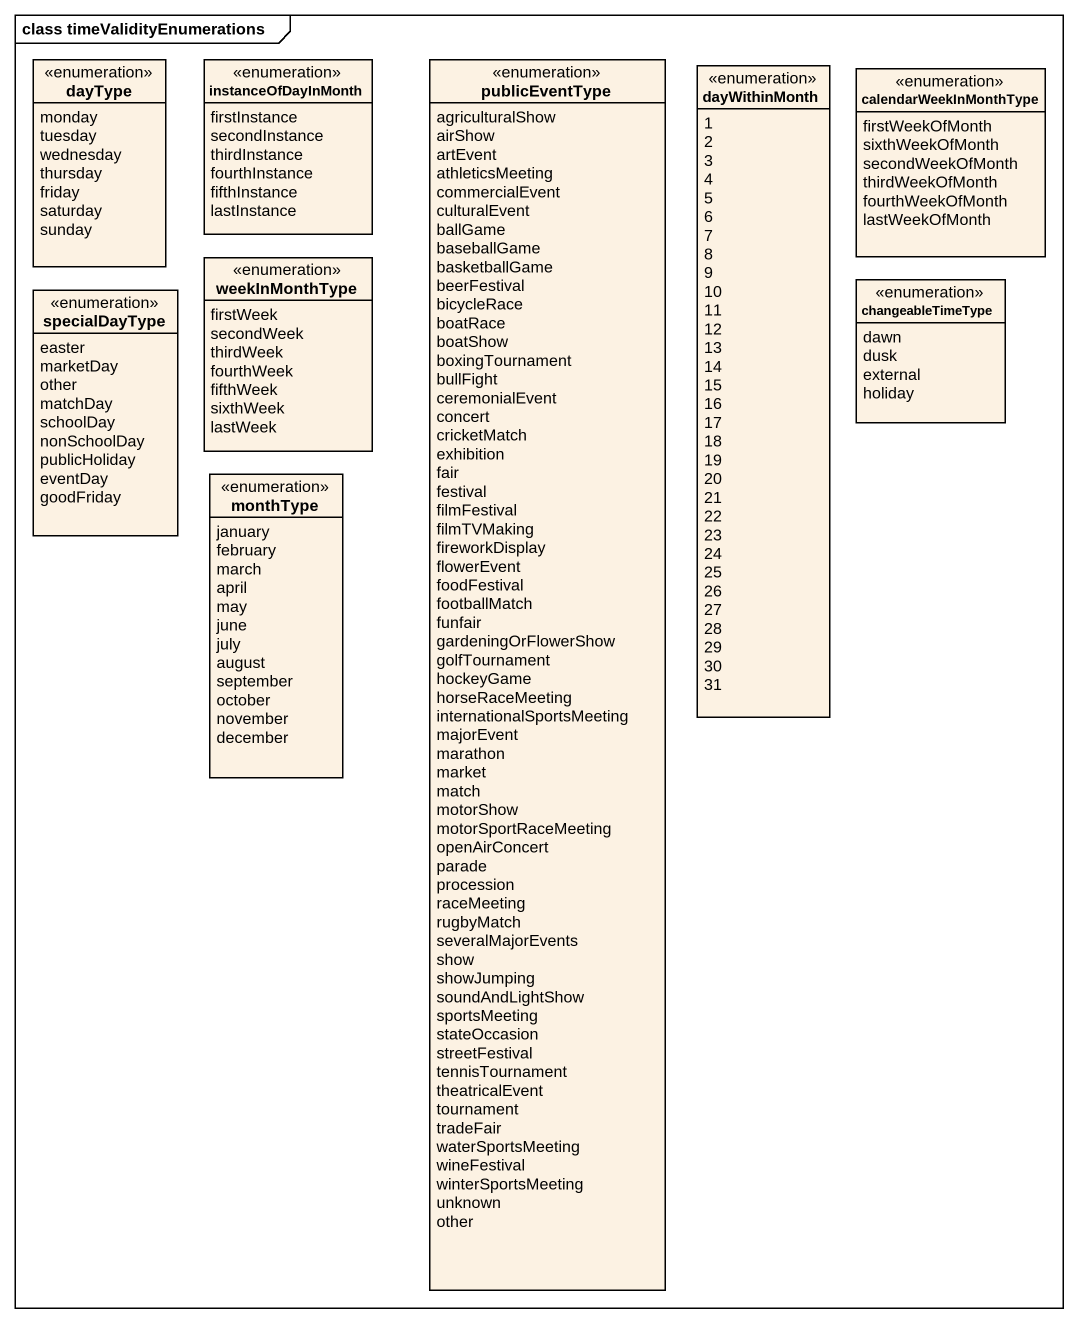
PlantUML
@startuml
mainframe class timeValidityEnumerations
hide circle
hide empty members
enum dayType {
  monday
  tuesday
  wednesday
  thursday
  friday
  saturday
  sunday
}
enum instanceOfDayInMonth {
  firstInstance
  secondInstance
  thirdInstance
  fourthInstance
  fifthInstance
  lastInstance
}
enum publicEventType {
  agriculturalShow
  airShow
  artEvent
  athleticsMeeting
  commercialEvent
  culturalEvent
  ballGame
  baseballGame
  basketballGame
  beerFestival
  bicycleRace
  boatRace
  boatShow
  boxingTournament
  bullFight
  ceremonialEvent
  concert
  cricketMatch
  exhibition
  fair
  festival
  filmFestival
  filmTVMaking
  fireworkDisplay
  flowerEvent
  foodFestival
  footballMatch
  funfair
  gardeningOrFlowerShow
  golfTournament
  hockeyGame
  horseRaceMeeting
  internationalSportsMeeting
  majorEvent
  marathon
  market
  match
  motorShow
  motorSportRaceMeeting
  openAirConcert
  parade
  procession
  raceMeeting
  rugbyMatch
  severalMajorEvents
  show
  showJumping
  soundAndLightShow
  sportsMeeting
  stateOccasion
  streetFestival
  tennisTournament
  theatricalEvent
  tournament
  tradeFair
  waterSportsMeeting
  wineFestival
  winterSportsMeeting
  unknown
  other
}
enum dayWithinMonth {
  1
  2
  3
  4
  5
  6
  7
  8
  9
  10
  11
  12
  13
  14
  15
  16
  17
  18
  19
  20
  21
  22
  23
  24
  25
  26
  27
  28
  29
  30
  31
}
enum calendarWeekInMonthType {
  firstWeekOfMonth
  sixthWeekOfMonth
  secondWeekOfMonth
  thirdWeekOfMonth
  fourthWeekOfMonth
  lastWeekOfMonth
}
enum specialDayType {
  easter
  marketDay
  other
  matchDay
  schoolDay
  nonSchoolDay
  publicHoliday
  eventDay
  goodFriday
}
enum weekInMonthType {
  firstWeek
  secondWeek
  thirdWeek
  fourthWeek
  fifthWeek
  sixthWeek
  lastWeek
}
enum changeableTimeType {
  dawn
  dusk
  external
  holiday
}
enum monthType {
  january
  february
  march
  april
  may
  june
  july
  august
  september
  october
  november
  december
}
@enduml
